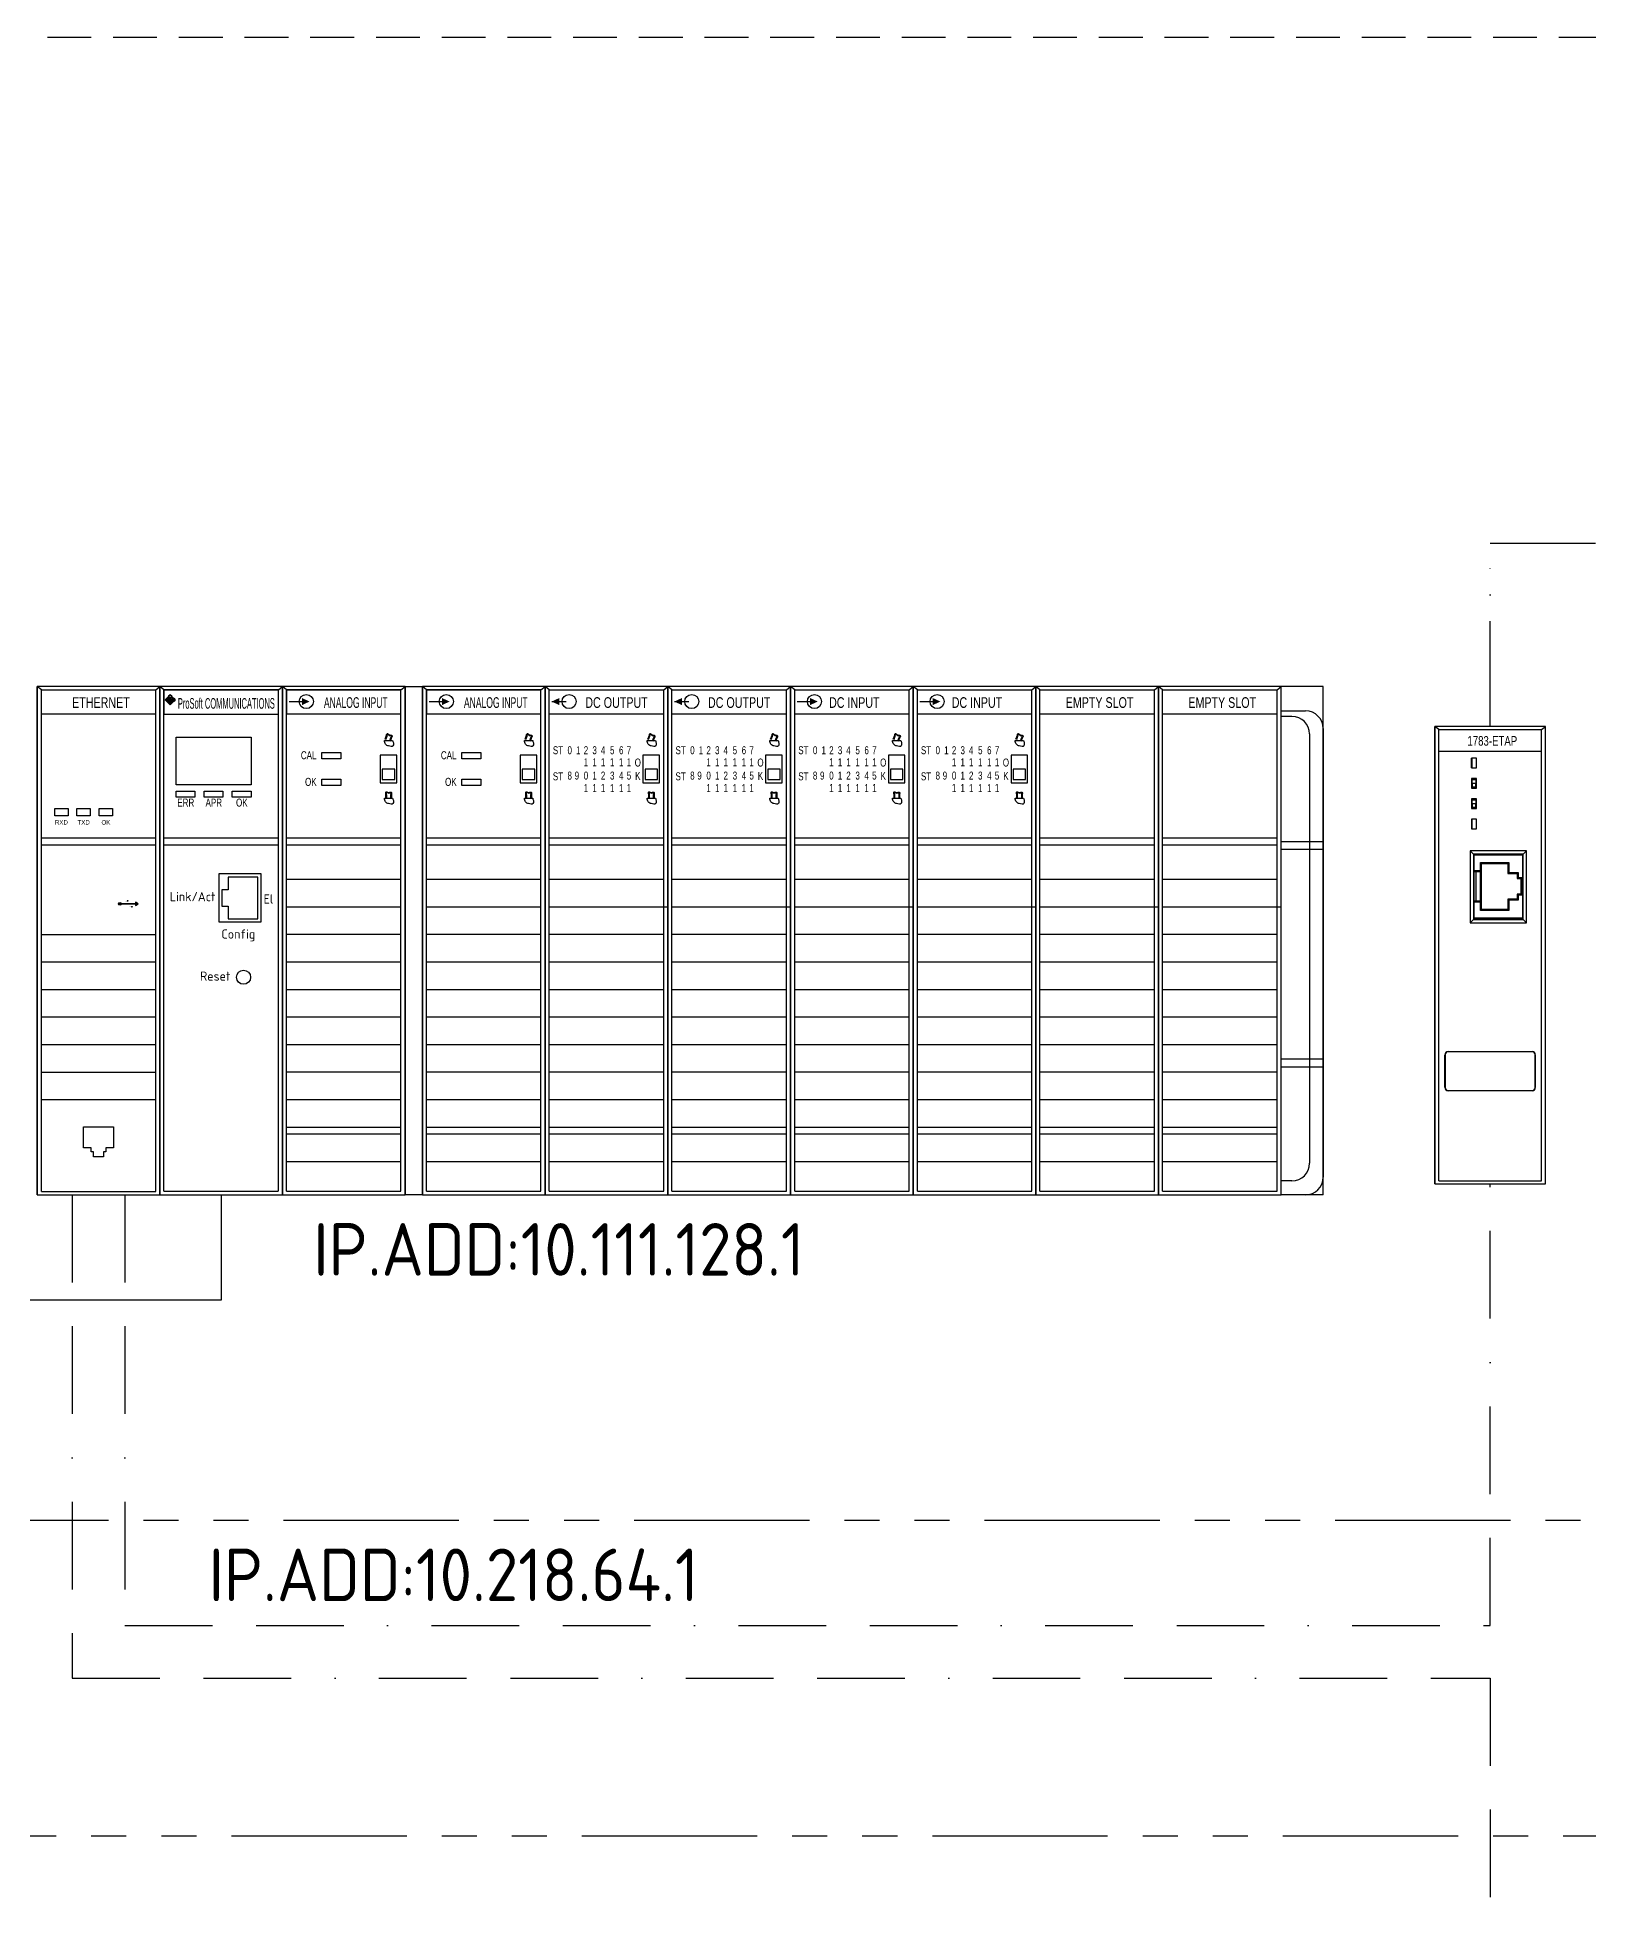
# Model space of a CAD drawing. Header units: inches. Extents: x -3706 to 19254, y 6721 to 14509.
# Drawn here: x 13846 to 14731, y 10808 to 11869 of the extents above; entities that cross this region are included whole.
import ezdxf
from ezdxf.enums import TextEntityAlignment as Align

# ---------------------------------------------------------------- set-up
doc = ezdxf.new("R2010")
doc.units = ezdxf.units.IN
doc.header["$LTSCALE"] = 100
doc.header["$MEASUREMENT"] = 0
for name, pattern in [('ACAD_ISO14W100', [24, 12, -3, 0, -3, 0, -3, 0, -3]), ('BORDER', [1.75, 0.5, -0.25, 0.5, -0.25, 0, -0.25]), ('HIDDEN', [0.375, 0.25, -0.125]), ('PHANTOM', [2.5, 1.25, -0.25, 0.25, -0.25, 0.25, -0.25])]:
    doc.linetypes.add(name, pattern=pattern)
for name, color, linetype in [('CLOUD', 2, 'Continuous'), ('NOTATIONS', 7, 'Continuous'), ('STEXT', 2, 'Continuous')]:
    doc.layers.add(name, color=color, linetype=linetype)
doc.styles.add('ISO3098B', font='iso3098b.shx')
doc.styles.add('STYLE1', font='isocp2.shx', dxfattribs={"height": 25})
doc.linetypes.add('FENCELINE1', pattern='A,0.25,-0.1,[133,ltypeshp.shx,S=0.1,R=0,X=-0.1,Y=0],-0.1,1', length=1.45)

# ---------------------------------------------------------------- blocks, each defined once
blk = doc.blocks.new('1783ETAP')
at = {"color": 4, "linetype": 'Continuous'}
for p, q in [((292.71, 159.05), (257.71, 159.05)), ((257.71, 14.06), (257.71, 159.05)), ((257.71, 159.05), (257.71, 14.06)), ((257.71, 14.06), (257.71, 159.05)), ((258.89, 158.07), (291.52, 158.07)), ((258.89, 133.52), (258.89, 158.07)), ((258.89, 15.04), (258.89, 158.07)), ((291.52, 133.52), (291.52, 158.07)), ((291.52, 15.04), (291.52, 158.07)), ((292.71, 14.06), (292.71, 159.05)), ((258.89, 151.2), (291.52, 151.2)), ((269.34, 145.86), (269.34, 148.94)), ((270.88, 148.94), (269.34, 148.94)), ((269.5, 145.86), (269.5, 148.94)), ((270.88, 145.86), (270.88, 148.94)), ((269.34, 145.86), (270.88, 145.86)), ((269.34, 142.5), (269.34, 139.43)), ((270.88, 142.5), (269.34, 142.5)), ((269.5, 139.43), (269.5, 142.5)), ((269.51, 142.19), (270.72, 142.19)), ((270.72, 140.97), (270.72, 142.19)), ((270.73, 139.43), (270.73, 142.5)), ((270.88, 139.43), (270.88, 142.5)), ((269.34, 139.43), (270.88, 139.43)), ((269.34, 136.07), (269.34, 133)), ((270.88, 136.07), (269.34, 136.07)), ((269.5, 133), (269.5, 136.07)), ((270.72, 140.97), (269.51, 140.97)), ((269.51, 135.76), (270.72, 135.76)), ((269.54, 140.97), (269.54, 139.74)), ((270.69, 139.74), (269.54, 139.74)), ((270.69, 139.74), (270.69, 140.97)), ((270.72, 134.53), (270.72, 135.76)), ((270.73, 133), (270.73, 136.07)), ((270.88, 133), (270.88, 136.07)), ((269.34, 133), (270.88, 133)), ((270.72, 134.53), (269.51, 134.53)), ((269.54, 134.53), (269.54, 133.31)), ((270.69, 133.31), (269.54, 133.31)), ((270.69, 133.31), (270.69, 134.53)), ((269.34, 129.63), (269.34, 126.56)), ((270.88, 129.63), (269.34, 129.63)), ((269.34, 126.56), (270.88, 126.56)), ((269.5, 126.56), (269.5, 129.63)), ((270.88, 126.56), (270.88, 129.63)), ((268.87, 119.56), (268.87, 96.83)), ((268.87, 119.56), (270.1, 118.33)), ((286.68, 119.56), (268.87, 119.56)), ((269.92, 118.51), (269.92, 97.88)), ((285.63, 118.51), (269.92, 118.51)), ((270.1, 98.05), (270.1, 118.33)), ((270.1, 118.33), (285.45, 118.33)), ((286.68, 119.56), (285.45, 118.33)), ((285.45, 118.33), (285.45, 98.05)), ((285.63, 97.88), (285.63, 118.51)), ((286.68, 96.83), (286.68, 119.56)), ((272.18, 113.28), (270.1, 113.28)), ((272.18, 112.97), (270.1, 112.97)), ((270.73, 103.67), (270.73, 112.97)), ((272.18, 113.28), (272.18, 115.94)), ((272.5, 115.62), (272.18, 115.94)), ((272.18, 115.94), (281.08, 115.94)), ((272.5, 113.28), (272.18, 112.97)), ((272.34, 113.13), (272.18, 113.28)), ((272.18, 103.67), (272.18, 112.97)), ((272.5, 101.02), (272.5, 115.62)), ((272.5, 115.62), (280.77, 115.62)), ((280.77, 115.62), (281.08, 115.94)), ((280.77, 115.62), (280.77, 112.38)), ((280.77, 112.38), (281.08, 112.69)), ((280.77, 112.38), (283.73, 112.38)), ((281.08, 115.94), (281.08, 112.69)), ((281.08, 112.69), (284.04, 112.69)), ((283.73, 112.38), (284.04, 112.69)), ((283.73, 112.38), (283.73, 110.82)), ((284.04, 112.69), (284.04, 111.13)), ((283.73, 110.82), (284.04, 111.13)), ((283.73, 110.82), (284.98, 110.82)), ((284.04, 111.13), (285.29, 111.13)), ((284.98, 110.82), (285.29, 111.13)), ((284.98, 110.82), (284.98, 105.82)), ((285.29, 111.13), (285.29, 105.51)), ((272.18, 103.67), (270.1, 103.67)), ((272.18, 103.36), (270.1, 103.36)), ((272.18, 103.67), (272.5, 103.36)), ((272.34, 103.52), (272.18, 103.36)), ((272.18, 100.71), (272.18, 103.36)), ((272.5, 101.02), (272.18, 100.71)), ((281.08, 100.71), (272.18, 100.71)), ((280.77, 101.02), (272.5, 101.02)), ((280.77, 104.26), (280.77, 101.02)), ((283.73, 104.26), (280.77, 104.26)), ((280.77, 104.26), (281.08, 103.95)), ((280.77, 101.02), (281.08, 100.71)), ((281.08, 103.95), (281.08, 100.71)), ((284.04, 103.95), (281.08, 103.95)), ((283.73, 105.82), (283.73, 104.26)), ((284.98, 105.82), (283.73, 105.82)), ((283.73, 105.82), (284.04, 105.51)), ((283.73, 104.26), (284.04, 103.95)), ((284.04, 105.51), (284.04, 103.95)), ((285.29, 105.51), (284.04, 105.51)), ((284.98, 105.82), (285.29, 105.51)), ((268.87, 96.83), (270.1, 98.05)), ((268.87, 96.83), (286.68, 96.83)), ((269.92, 97.88), (285.63, 97.88)), ((285.45, 98.26), (270.1, 98.26)), ((285.45, 98.05), (270.1, 98.05)), ((270.73, 98.05), (270.73, 98.26)), ((286.68, 96.83), (285.45, 98.05)), ((260.95, 54.99), (260.89, 54.99)), ((260.89, 44.54), (260.89, 54.99)), ((260.95, 54.99), (260.95, 44.54)), ((261.87, 55.96), (288.54, 55.96)), ((261.87, 55.96), (261.87, 55.91)), ((288.54, 55.91), (261.87, 55.91)), ((288.54, 55.91), (288.54, 55.96)), ((289.52, 54.99), (289.47, 54.99)), ((289.47, 44.54), (289.47, 54.99)), ((289.52, 54.99), (289.52, 44.54)), ((260.89, 44.54), (260.95, 44.54)), ((261.87, 43.62), (288.54, 43.62)), ((261.87, 43.62), (261.87, 43.57)), ((288.54, 43.57), (261.87, 43.57)), ((288.54, 43.57), (288.54, 43.62)), ((289.47, 44.54), (289.52, 44.54)), ((257.71, 14.06), (292.71, 14.06))]:
    blk.add_line(p, q, dxfattribs=at)
for points in [[(258.89, 158.07), (257.71, 159.05)], [(258.89, 158.07), (257.71, 159.05)], [(291.52, 158.07), (292.71, 159.05)], [(291.52, 158.07), (292.71, 159.05)], [(291.52, 102.1), (291.52, 150.22)], [(258.89, 15.04), (291.52, 15.04)]]:
    blk.add_lwpolyline(points, dxfattribs=at)
for centre, radius, start, end in [((261.87, 54.99), 0.976, 90, 180), ((261.87, 54.99), 0.922, 90, 180), ((288.54, 54.99), 0.976, 0, 90), ((288.54, 54.99), 0.922, 0, 90), ((261.87, 44.54), 0.976, 180, 270), ((261.87, 44.54), 0.922, 180, 270), ((288.54, 44.54), 0.976, 270, 0), ((288.54, 44.54), 0.922, 270, 0)]:
    blk.add_arc(centre, radius, start, end, dxfattribs=at)
at = {"layer": 'STEXT', "color": 4, "width": 0.75}
blk.add_text('1783-ETAP', height=3.044, dxfattribs=at).set_placement((275.89, 152.02), align=Align.BOTTOM_CENTER)
blk = doc.blocks.new('1756-END')
at = {"color": 3}
for p, q in [((5205.83, 3914.76), (5193.89, 3914.76)), ((5193.89, 3769.76), (5193.89, 3914.76)), ((5205.83, 3769.76), (5205.83, 3914.76)), ((5193.89, 3907.8), (5200.83, 3907.8)), ((5196.94, 3906.23), (5193.89, 3906.23)), ((5201.94, 3901.23), (5201.94, 3778.76)), ((5205.83, 3902.8), (5205.83, 3774.76)), ((5193.89, 3870.56), (5205.83, 3870.56)), ((5193.89, 3868.35), (5205.83, 3868.35)), ((5193.89, 3808.52), (5205.83, 3808.52)), ((5193.89, 3806.31), (5205.83, 3806.31)), ((5196.94, 3773.76), (5193.89, 3773.76)), ((5205.83, 3769.76), (5193.89, 3769.76)), ((5205.83, 3769.76), (5196.94, 3769.76))]:
    blk.add_line(p, q, dxfattribs=at)
for centre, start, end in [((5196.94, 3901.23), 0, 90), ((5200.83, 3902.8), 0, 90), ((5196.94, 3778.76), 270, 0), ((5200.83, 3774.76), 270, 0)]:
    blk.add_arc(centre, 5, start, end, dxfattribs=at)
blk = doc.blocks.new('1756-AI')
at = {"color": 0, "linetype": 'Continuous'}
for p, q in [((5976.55, 4187.64), (5976.55, 4042.65)), ((5976.55, 4042.65), (5976.55, 4187.64)), ((6011.56, 4187.64), (5976.55, 4187.64)), ((5976.55, 4187.64), (5976.55, 4042.65)), ((5977.74, 4186.66), (5977.74, 4179.79)), ((6010.37, 4186.66), (5977.74, 4186.66)), ((5977.74, 4186.66), (6010.37, 4186.66)), ((5977.74, 4043.63), (5977.74, 4186.66)), ((6010.37, 4043.63), (6010.37, 4186.66)), ((6011.56, 4042.65), (6011.56, 4187.64)), ((5977.74, 4179.79), (6010.37, 4179.79)), ((5977.74, 4179.79), (6010.37, 4179.79)), ((5976.55, 4042.65), (6011.56, 4042.65))]:
    blk.add_line(p, q, dxfattribs=at)
for points in [[(5977.74, 4186.66), (5976.55, 4187.64)], [(6010.37, 4186.66), (6011.56, 4187.64)], [(5978.46, 4183.33), (5982.54, 4183.33)], [(6006.18, 4173.63), (6005.76, 4172.49)], [(6006.33, 4173.36), (6005.98, 4172.42)], [(6006.89, 4173.9), (6007.44, 4173.7)], [(6007.42, 4172.96), (6007.07, 4172.02)], [(6007.7, 4173.07), (6007.29, 4171.94)], [(6005.99, 4156.91), (6005.99, 4155.73)], [(6006.23, 4156.71), (6006.23, 4155.73)], [(6006.58, 4157.4), (6007.17, 4157.4)], [(6007.41, 4156.71), (6007.41, 4155.73)], [(6007.65, 4156.91), (6007.65, 4155.73)], [(5977.74, 4144.44), (6010.37, 4144.44)], [(5977.74, 4142.47), (6010.37, 4142.47)], [(5977.74, 4132.65), (6010.37, 4132.65)], [(5977.74, 4124.8), (6010.37, 4124.8)], [(5977.74, 4116.94), (6010.37, 4116.94)], [(5977.74, 4109.08), (6010.37, 4109.08)], [(5977.74, 4101.23), (6010.37, 4101.23)], [(5977.74, 4093.37), (6010.37, 4093.37)], [(5977.74, 4085.52), (6010.37, 4085.52)], [(5977.74, 4077.66), (6010.37, 4077.66)], [(5977.74, 4069.8), (6010.37, 4069.8)], [(5977.74, 4061.95), (6010.37, 4061.95)], [(5977.74, 4059.98), (6010.37, 4059.98)], [(5977.74, 4052.13), (6010.37, 4052.13)], [(5977.74, 4043.63), (6010.37, 4043.63)]]:
    blk.add_lwpolyline(points, dxfattribs=at)
for points in [[(6006.82, 4170.71, -0.119506), (6006.37, 4170.82, -0.104857), (6005.98, 4171.14, -0.089155), (6005.72, 4171.62, -0.080535), (6005.63, 4172.19), (6008, 4172.19)], [(6006.89, 4173.9, 0.094503), (6006.62, 4174.11, 0.201996), (6006.39, 4174.13, 0.204226), (6006.23, 4173.97, 0.095925), (6006.18, 4173.63, 0.051944)], [(6007.04, 4173.63, 0.094503), (6006.77, 4173.84, 0.201996), (6006.54, 4173.87, 0.204226), (6006.38, 4173.7, 0.095925), (6006.33, 4173.36, 0.051944)], [(6008, 4172.19, -0.083943), (6008.23, 4171.3, -0.185954), (6008.09, 4170.71, -0.227593), (6007.59, 4170.5, -0.109754), (6006.82, 4170.71, -0.05674)], [(6007.04, 4173.63, -0.0954), (6007.38, 4173.62, -0.1984), (6007.56, 4173.48, -0.1984), (6007.58, 4173.26, -0.0954), (6007.42, 4172.96, -0.051904)], [(6007.33, 4173.74, -0.0954), (6007.66, 4173.73, -0.1984), (6007.85, 4173.59, -0.1984), (6007.86, 4173.37, -0.0954), (6007.7, 4173.07, -0.051904)], [(6006.82, 4154.26, -0.119506), (6006.37, 4154.37, -0.104857), (6005.98, 4154.69, -0.089155), (6005.72, 4155.16, -0.080535), (6005.63, 4155.73), (6008, 4155.73)], [(6006.58, 4157.4, 0.094568), (6006.26, 4157.51, 0.201764), (6006.03, 4157.46, 0.203993), (6005.94, 4157.24, 0.095994), (6005.99, 4156.91, 0.052022)], [(6006.82, 4157.2, 0.094568), (6006.49, 4157.31, 0.201764), (6006.27, 4157.26, 0.203993), (6006.17, 4157.05, 0.095994), (6006.23, 4156.71, 0.052022)], [(6006.82, 4157.2, -0.095462), (6007.14, 4157.31, -0.198168), (6007.36, 4157.25, -0.198168), (6007.45, 4157.04, -0.095462), (6007.41, 4156.71, -0.05198)], [(6008, 4155.73, -0.083943), (6008.23, 4154.84, -0.185954), (6008.09, 4154.25, -0.227593), (6007.59, 4154.05, -0.109754), (6006.82, 4154.26, -0.05674)], [(6007.06, 4157.4, -0.095462), (6007.37, 4157.5, -0.198168), (6007.6, 4157.45, -0.198168), (6007.69, 4157.24, -0.095462), (6007.65, 4156.91, -0.05198)]]:
    blk.add_lwpolyline(points, format="xyb", dxfattribs=at)
at = {"color": 0}
for points in [[(5987.82, 4168.76), (5993.17, 4168.76), (5993.17, 4167), (5987.82, 4167)], [(5987.82, 4161.17), (5993.17, 4161.17), (5993.17, 4159.41), (5987.82, 4159.41)]]:
    blk.add_lwpolyline(points, close=True, dxfattribs=at)
at = {"color": 0, "linetype": 'Continuous'}
for points in [[(6004.45, 4160.15), (6009.19, 4160.15), (6009.19, 4168), (6004.45, 4168)], [(6005.04, 4161.13), (6008.59, 4161.13), (6008.59, 4164.07), (6005.04, 4164.07)]]:
    blk.add_lwpolyline(points, close=True, dxfattribs=at)
blk.add_circle((5983.36, 4183.33), 2.01, dxfattribs=at)
at = {"color": 0}
for points in [[(5982.11, 4184.34), (5982.11, 4182.31), (5982.11, 4184.34)], [(5982.11, 4184.34), (5984.3, 4183.33), (5982.11, 4182.31)]]:
    blk.add_solid(points, dxfattribs=at)
at = {"layer": 'NOTATIONS', "color": 0, "width": 0.75}
for s, p in [('CAL', (5981.81, 4168.01)), ('OK', (5983, 4160.42))]:
    blk.add_text(s, height=2.283, dxfattribs=at).set_placement(p, align=Align.MIDDLE_LEFT)
at = {"layer": 'STEXT', "color": 0, "width": 0.6}
blk.add_text('ANALOG INPUT', height=3.0436, dxfattribs=at).set_placement((5997.48, 4180.61), align=Align.BOTTOM_CENTER)
blk = doc.blocks.new('MVI56-MCMR')
for points in [[(5875.12, 4183.32), (5875.58, 4182.86), (5876.04, 4183.32), (5875.58, 4183.78)], [(5876.07, 4184.26), (5875.63, 4183.83), (5876.09, 4183.37), (5876.53, 4183.8)], [(5876.09, 4183.26), (5876.53, 4182.83), (5876.07, 4182.37), (5875.63, 4182.8)], [(5876.12, 4182.32), (5876.58, 4181.86), (5877.04, 4182.32), (5876.58, 4182.78)], [(5876.58, 4183.75), (5876.15, 4183.32), (5876.58, 4182.88), (5877.02, 4183.32)], [(5877.07, 4183.26), (5876.63, 4182.83), (5877.09, 4182.37), (5877.53, 4182.8)], [(5877.12, 4183.32), (5877.58, 4183.78), (5878.04, 4183.32), (5877.58, 4182.85)]]:
    blk.add_hatch(color=1).paths.add_polyline_path(points)
h = blk.add_hatch(color=1)
h.paths.add_polyline_path([(5876.58, 4183.85), (5876.12, 4184.32), (5876.58, 4184.78), (5877.04, 4184.32)], flags=16)
h.paths.add_polyline_path([(5876.58, 4183.85), (5876.12, 4184.32)], flags=0)
h.paths.add_polyline_path([(5877.04, 4184.32), (5876.58, 4183.85)], flags=0)
h.paths.add_polyline_path([(5876.12, 4184.32), (5876.58, 4184.78)], flags=0)
edge = h.paths.add_edge_path()
edge.add_line((5877.04, 4184.32), (5876.58, 4184.78))
edge.add_line((5876.07, 4184.26), (5876.53, 4183.8))
edge.add_line((5877.09, 4184.26), (5876.63, 4183.8))
edge.add_line((5876.63, 4183.8), (5877.09, 4184.26))
h = blk.add_hatch(color=1)
h.paths.add_polyline_path([(5877.07, 4183.37), (5876.63, 4183.8), (5877.09, 4184.26), (5877.53, 4183.83)], flags=0)
h.paths.add_polyline_path([(5877.07, 4183.37), (5876.63, 4183.8)], flags=0)
edge = h.paths.add_edge_path(flags=16)
edge.add_line((5877.53, 4183.83), (5877.07, 4183.37))
edge.add_line((5877.09, 4184.26), (5877.53, 4183.83))
edge.add_line((5876.63, 4183.8), (5877.09, 4184.26))
edge.add_line((5876.63, 4183.8), (5877.07, 4183.37))
h.paths.add_polyline_path([(5877.04, 4184.32), (5876.58, 4183.85)], flags=16)
edge = h.paths.add_edge_path()
edge.add_line((5877.53, 4183.83), (5877.09, 4184.26))
edge.add_line((5876.58, 4183.75), (5877.02, 4183.32))
edge.add_line((5877.58, 4183.78), (5877.12, 4183.32))
edge.add_line((5877.53, 4183.83), (5877.07, 4183.37))
edge.add_line((5877.09, 4184.26), (5876.63, 4183.8))
edge.add_line((5877.04, 4184.32), (5876.58, 4183.85))
at = {"color": 1, "linetype": 'Continuous'}
for p, q in [((5873.61, 4042.13), (5873.61, 4187.13)), ((5873.61, 4187.13), (5873.61, 4042.13)), ((5908.62, 4187.13), (5873.61, 4187.13)), ((5907.43, 4186.15), (5874.8, 4186.15)), ((5874.8, 4186.15), (5907.43, 4186.15)), ((5874.8, 4186.15), (5874.8, 4179.27)), ((5874.8, 4159.63), (5874.8, 4186.15)), ((5874.8, 4043.11), (5874.8, 4186.15)), ((5907.46, 4043.11), (5907.46, 4186.15)), ((5908.62, 4042.13), (5908.62, 4187.13)), ((5874.8, 4179.27), (5907.43, 4179.27)), ((5874.8, 4179.27), (5907.43, 4179.27)), ((5873.61, 4042.13), (5908.62, 4042.13))]:
    blk.add_line(p, q, dxfattribs=at)
at = {"color": 1}
for p, q in [((5875.58, 4183.78), (5875.12, 4183.32)), ((5875.12, 4183.32), (5875.58, 4182.86)), ((5875.58, 4183.78), (5876.04, 4183.32)), ((5876.04, 4183.32), (5875.58, 4182.86)), ((5876.07, 4184.26), (5875.63, 4183.83)), ((5875.63, 4183.83), (5876.09, 4183.37)), ((5876.09, 4183.26), (5875.63, 4182.8)), ((5875.63, 4182.8), (5876.07, 4182.37)), ((5876.07, 4184.26), (5876.53, 4183.8)), ((5876.53, 4182.83), (5876.07, 4182.37)), ((5876.53, 4183.8), (5876.09, 4183.37)), ((5876.09, 4183.26), (5876.53, 4182.83)), ((5876.12, 4184.32), (5876.58, 4184.78)), ((5876.58, 4184.78), (5876.12, 4184.32)), ((5876.58, 4183.85), (5876.12, 4184.32)), ((5876.58, 4183.85), (5876.12, 4184.32)), ((5876.12, 4184.32), (5876.58, 4183.85)), ((5876.58, 4182.78), (5876.12, 4182.32)), ((5876.12, 4182.32), (5876.58, 4181.86)), ((5876.58, 4183.75), (5876.15, 4183.32)), ((5876.15, 4183.32), (5876.58, 4182.88)), ((5876.58, 4184.78), (5877.04, 4184.32)), ((5877.04, 4184.32), (5876.58, 4184.78)), ((5877.04, 4184.32), (5876.58, 4183.85)), ((5877.04, 4184.32), (5876.58, 4183.85)), ((5877.04, 4184.32), (5876.58, 4183.85)), ((5876.58, 4183.75), (5877.02, 4183.32)), ((5877.02, 4183.32), (5876.58, 4182.88)), ((5876.58, 4182.78), (5877.04, 4182.32)), ((5877.04, 4182.32), (5876.58, 4181.86)), ((5876.63, 4183.8), (5877.09, 4184.26)), ((5877.09, 4184.26), (5876.63, 4183.8)), ((5877.07, 4183.37), (5876.63, 4183.8)), ((5876.63, 4183.8), (5877.07, 4183.37)), ((5877.07, 4183.26), (5876.63, 4182.83)), ((5876.63, 4182.83), (5877.09, 4182.37)), ((5877.04, 4184.32), (5877.04, 4184.32)), ((5877.53, 4183.83), (5877.07, 4183.37)), ((5877.53, 4183.83), (5877.07, 4183.37)), ((5877.07, 4183.26), (5877.53, 4182.8)), ((5877.09, 4184.26), (5877.53, 4183.83)), ((5877.53, 4183.83), (5877.09, 4184.26)), ((5877.53, 4182.8), (5877.09, 4182.37)), ((5877.12, 4183.32), (5877.58, 4183.78)), ((5877.58, 4182.85), (5877.12, 4183.32)), ((5877.58, 4183.78), (5878.04, 4183.32)), ((5878.04, 4183.32), (5877.58, 4182.85))]:
    blk.add_line(p, q, dxfattribs=at)
at = {"color": 1, "linetype": 'Continuous'}
for points in [[(5874.8, 4186.15), (5873.61, 4187.13)], [(5907.46, 4186.15), (5908.62, 4187.13)], [(5874.8, 4143.92), (5907.43, 4143.92)], [(5874.8, 4141.96), (5907.43, 4141.96)], [(5874.8, 4043.11), (5907.43, 4043.11)]]:
    blk.add_lwpolyline(points, dxfattribs=at)
at = {"color": 1}
for points in [[(5878.29, 4172.63), (5899.67, 4172.63), (5899.67, 4159.03), (5878.29, 4159.03)], [(5878.29, 4157.28), (5883.64, 4157.28), (5883.64, 4155.52), (5878.29, 4155.52)], [(5886.29, 4157.28), (5891.64, 4157.28), (5891.64, 4155.52), (5886.29, 4155.52)], [(5894.29, 4157.28), (5899.64, 4157.28), (5899.64, 4155.52), (5894.29, 4155.52)]]:
    blk.add_lwpolyline(points, close=True, dxfattribs=at)
blk.add_circle((5897.51, 4104.17), 2, dxfattribs=at)
at = {"layer": 'CLOUD', "color": 1, "linetype": 'Continuous'}
for p, q in [((5902.5, 4133.66), (5890.45, 4133.66)), ((5890.45, 4133.66), (5890.45, 4119.97)), ((5901.6, 4132.76), (5893.15, 4132.76)), ((5893.15, 4132.76), (5893.15, 4129.16)), ((5901.6, 4120.87), (5901.6, 4132.76)), ((5902.5, 4119.97), (5902.5, 4133.66)), ((5893.15, 4129.16), (5891.35, 4129.16)), ((5891.35, 4129.16), (5891.35, 4124.47)), ((5891.35, 4124.47), (5893.15, 4124.47)), ((5893.15, 4124.47), (5893.15, 4120.87)), ((5890.45, 4119.97), (5902.5, 4119.97)), ((5893.15, 4120.87), (5901.6, 4120.87))]:
    blk.add_line(p, q, dxfattribs=at)
at = {"layer": 'CLOUD', "color": 1, "linetype": 'Continuous', "style": 'ISO3098B'}
for s, p in [('Link/Act', (5889.48, 4125.86)), ('Reset', (5893.76, 4103.19))]:
    blk.add_text(s, height=2.625, dxfattribs=at).set_placement(p, align=Align.RIGHT)
blk.add_text('El', height=2.625, dxfattribs=at).set_placement((5903.22, 4125.19))
blk.add_text('Config', height=2.625, dxfattribs=at).set_placement((5896.03, 4116.5), align=Align.MIDDLE_CENTER)
at = {"layer": 'NOTATIONS', "color": 1, "width": 0.75}
for s, p in [('ERR', (5881.02, 4154)), ('APR', (5889.02, 4154)), ('OK', (5897.02, 4154))]:
    blk.add_text(s, height=2.283, dxfattribs=at).set_placement(p, align=Align.MIDDLE_CENTER)
at = {"layer": 'STEXT', "color": 1, "width": 0.432797}
blk.add_text('ProSoft COMMUNICATIONS', height=3.0436, dxfattribs=at).set_placement((5878.77, 4180.78), (5906.43, 4180.78), align=Align.FIT)
blk = doc.blocks.new('1756-DI')
at = {"color": 2, "linetype": 'Continuous'}
for p, q in [((6197.89, 4042.65), (6197.89, 4187.64)), ((6197.89, 4042.65), (6197.89, 4187.64)), ((6197.89, 4187.64), (6197.89, 4042.65)), ((6232.89, 4187.64), (6197.89, 4187.64)), ((6197.89, 4042.65), (6197.89, 4187.64)), ((6197.89, 4042.65), (6197.89, 4187.64)), ((6199.07, 4162.11), (6199.07, 4186.66)), ((6199.07, 4186.66), (6231.71, 4186.66)), ((6199.07, 4043.63), (6199.07, 4186.66)), ((6231.71, 4043.63), (6231.71, 4186.66)), ((6232.89, 4042.65), (6232.89, 4187.64)), ((6199.07, 4179.79), (6231.71, 4179.79)), ((6197.89, 4042.65), (6232.89, 4042.65))]:
    blk.add_line(p, q, dxfattribs=at)
for points in [[(6199.07, 4186.66), (6197.89, 4187.64)], [(6199.07, 4186.66), (6197.89, 4187.64)], [(6231.71, 4186.66), (6232.89, 4187.64)], [(6199.79, 4183.33), (6203.88, 4183.33)], [(6227.51, 4173.63), (6227.1, 4172.49)], [(6227.66, 4173.36), (6227.32, 4172.42)], [(6228.23, 4173.9), (6228.77, 4173.7)], [(6228.75, 4172.96), (6228.41, 4172.02)], [(6229.04, 4173.07), (6228.62, 4171.94)], [(6227.32, 4156.91), (6227.32, 4155.73)], [(6227.56, 4156.71), (6227.56, 4155.73)], [(6227.92, 4157.4), (6228.51, 4157.4)], [(6228.75, 4156.71), (6228.75, 4155.73)], [(6228.98, 4156.91), (6228.98, 4155.73)], [(6199.07, 4144.44), (6231.71, 4144.44)], [(6199.07, 4142.47), (6231.71, 4142.47)], [(6199.07, 4132.65), (6231.71, 4132.65)], [(6199.07, 4124.8), (6232.89, 4124.8)], [(6199.07, 4116.94), (6231.71, 4116.94)], [(6199.07, 4109.08), (6231.71, 4109.08)], [(6199.07, 4101.23), (6231.71, 4101.23)], [(6199.07, 4093.37), (6231.71, 4093.37)], [(6199.07, 4085.52), (6231.71, 4085.52)], [(6199.07, 4077.66), (6231.71, 4077.66)], [(6199.07, 4069.8), (6231.71, 4069.8)], [(6199.07, 4061.95), (6231.71, 4061.95)], [(6199.07, 4059.98), (6231.71, 4059.98)], [(6199.07, 4052.13), (6231.71, 4052.13)], [(6199.07, 4043.63), (6231.71, 4043.63)]]:
    blk.add_lwpolyline(points, dxfattribs=at)
for points in [[(6228.15, 4170.71, -0.119506), (6227.7, 4170.82, -0.104857), (6227.32, 4171.14, -0.089155), (6227.06, 4171.62, -0.080535), (6226.97, 4172.19), (6229.34, 4172.19)], [(6228.23, 4173.9, 0.094503), (6227.95, 4174.11, 0.201996), (6227.72, 4174.13, 0.204226), (6227.57, 4173.97, 0.095925), (6227.51, 4173.63, 0.051944)], [(6228.38, 4173.63, 0.094503), (6228.1, 4173.84, 0.201996), (6227.87, 4173.87, 0.204226), (6227.72, 4173.7, 0.095925), (6227.66, 4173.36, 0.051944)], [(6229.34, 4172.19, -0.083943), (6229.57, 4171.3, -0.185954), (6229.42, 4170.71, -0.227593), (6228.93, 4170.5, -0.109754), (6228.15, 4170.71, -0.05674)], [(6228.38, 4173.63, -0.0954), (6228.71, 4173.62, -0.1984), (6228.9, 4173.48, -0.1984), (6228.91, 4173.26, -0.0954), (6228.75, 4172.96, -0.051904)], [(6228.66, 4173.74, -0.0954), (6229, 4173.73, -0.1984), (6229.18, 4173.59, -0.1984), (6229.2, 4173.37, -0.0954), (6229.04, 4173.07, -0.051904)], [(6228.15, 4154.26, -0.119506), (6227.7, 4154.37, -0.104857), (6227.32, 4154.69, -0.089155), (6227.06, 4155.16, -0.080535), (6226.97, 4155.73), (6229.34, 4155.73)], [(6227.92, 4157.4, 0.094568), (6227.59, 4157.51, 0.201764), (6227.36, 4157.46, 0.203993), (6227.27, 4157.24, 0.095994), (6227.32, 4156.91, 0.052022)], [(6228.15, 4157.2, 0.094568), (6227.83, 4157.31, 0.201764), (6227.6, 4157.26, 0.203993), (6227.51, 4157.05, 0.095994), (6227.56, 4156.71, 0.052022)], [(6228.15, 4157.2, -0.095462), (6228.47, 4157.31, -0.198168), (6228.69, 4157.25, -0.198168), (6228.79, 4157.04, -0.095462), (6228.75, 4156.71, -0.05198)], [(6229.34, 4155.73, -0.083943), (6229.57, 4154.84, -0.185954), (6229.42, 4154.25, -0.227593), (6228.93, 4154.05, -0.109754), (6228.15, 4154.26, -0.05674)], [(6228.39, 4157.4, -0.095462), (6228.71, 4157.5, -0.198168), (6228.93, 4157.45, -0.198168), (6229.03, 4157.24, -0.095462), (6228.98, 4156.91, -0.05198)]]:
    blk.add_lwpolyline(points, format="xyb", dxfattribs=at)
for points in [[(6225.78, 4160.15), (6230.52, 4160.15), (6230.52, 4168), (6225.78, 4168)], [(6226.38, 4161.13), (6229.93, 4161.13), (6229.93, 4164.07), (6226.38, 4164.07)]]:
    blk.add_lwpolyline(points, close=True, dxfattribs=at)
blk.add_circle((6204.7, 4183.33), 2.01, dxfattribs=at)
at = {"color": 2}
for points in [[(6203.44, 4184.34), (6205.63, 4183.33), (6203.44, 4182.31)], [(6203.44, 4184.34), (6203.44, 4182.31), (6203.44, 4184.34)]]:
    blk.add_solid(points, dxfattribs=at)
at = {"layer": 'NOTATIONS', "color": 2, "width": 0.75}
for s, height, p in [('ST', 2.283, (6200.07, 4169.44)), ('0', 2.28, (6204.25, 4169.44)), ('1', 2.28, (6206.7, 4169.44)), ('2', 2.28, (6208.9, 4169.44)), ('3', 2.28, (6211.36, 4169.44)), ('4', 2.28, (6213.77, 4169.44)), ('5', 2.28, (6216.38, 4169.44)), ('6', 2.28, (6218.95, 4169.44)), ('7', 2.28, (6221.16, 4169.44)), ('1', 2.28, (6208.9, 4166.02)), ('1', 2.28, (6211.36, 4166.02)), ('1', 2.28, (6213.77, 4166.02)), ('1', 2.28, (6216.38, 4166.02)), ('1', 2.28, (6218.95, 4166.02)), ('1', 2.28, (6221.16, 4166.02)), ('ST', 2.283, (6200.07, 4162)), ('8', 2.28, (6204.25, 4162.21)), ('9', 2.28, (6206.29, 4162.21)), ('0', 2.28, (6208.9, 4162.21)), ('1', 2.28, (6208.9, 4158.65)), ('1', 2.28, (6211.36, 4162.21)), ('1', 2.28, (6211.36, 4158.65)), ('2', 2.28, (6213.77, 4162.21)), ('1', 2.28, (6213.77, 4158.65)), ('3', 2.28, (6216.38, 4162.21)), ('1', 2.28, (6216.38, 4158.65)), ('4', 2.28, (6218.95, 4162.21)), ('1', 2.28, (6218.95, 4158.65)), ('5', 2.28, (6221.16, 4162.21)), ('1', 2.28, (6221.16, 4158.65))]:
    blk.add_text(s, height=height, dxfattribs=at).set_placement(p, align=Align.MIDDLE_LEFT)
for s, p in [('O', (6224.33, 4165.93)), ('K', (6224.33, 4162.12))]:
    blk.add_text(s, height=2.28, dxfattribs=at).set_placement(p, align=Align.MIDDLE_CENTER)
at = {"layer": 'STEXT', "color": 2, "width": 0.75}
blk.add_text('DC INPUT', height=3.044, dxfattribs=at).set_placement((6216.07, 4180.61), align=Align.BOTTOM_CENTER)
blk = doc.blocks.new('1756-N2')
at = {"color": 3, "linetype": 'Continuous'}
for p, q in [((6404.4, 4187.64), (6369.4, 4187.64)), ((6369.4, 4042.65), (6369.4, 4187.64)), ((6369.4, 4187.64), (6369.4, 4042.65)), ((6369.4, 4042.65), (6369.4, 4187.64)), ((6370.59, 4186.66), (6403.22, 4186.66)), ((6370.59, 4162.11), (6370.59, 4186.66)), ((6370.59, 4043.63), (6370.59, 4186.66)), ((6403.22, 4162.11), (6403.22, 4186.66)), ((6403.22, 4043.63), (6403.22, 4186.66)), ((6404.4, 4042.65), (6404.4, 4187.64)), ((6370.59, 4179.79), (6403.22, 4179.79)), ((6369.4, 4042.65), (6404.4, 4042.65))]:
    blk.add_line(p, q, dxfattribs=at)
for points in [[(6370.59, 4186.66), (6369.4, 4187.64)], [(6370.59, 4186.66), (6369.4, 4187.64)], [(6403.22, 4186.66), (6404.4, 4187.64)], [(6403.22, 4186.66), (6404.4, 4187.64)], [(6403.22, 4130.69), (6403.22, 4178.8)], [(6370.59, 4144.44), (6403.22, 4144.44)], [(6370.59, 4142.47), (6403.22, 4142.47)], [(6370.59, 4132.65), (6403.22, 4132.65)], [(6370.59, 4124.8), (6404.4, 4124.8)], [(6370.59, 4116.94), (6403.22, 4116.94)], [(6370.59, 4109.08), (6403.22, 4109.08)], [(6370.59, 4101.23), (6403.22, 4101.23)], [(6370.59, 4093.37), (6403.22, 4093.37)], [(6370.59, 4085.52), (6403.22, 4085.52)], [(6370.59, 4077.66), (6403.22, 4077.66)], [(6370.59, 4069.8), (6403.22, 4069.8)], [(6370.59, 4061.95), (6403.22, 4061.95)], [(6370.59, 4059.98), (6403.22, 4059.98)], [(6370.59, 4052.13), (6403.22, 4052.13)], [(6370.59, 4043.63), (6403.22, 4043.63)]]:
    blk.add_lwpolyline(points, dxfattribs=at)
at = {"layer": 'STEXT', "color": 3, "width": 0.75}
blk.add_text('EMPTY SLOT', height=3.044, dxfattribs=at).set_placement((6387.59, 4180.61), align=Align.BOTTOM_CENTER)
blk = doc.blocks.new('1756EN2TR')
at = {"linetype": 'ByBlock'}
h = blk.add_hatch(color=2, dxfattribs=at)
edge = h.paths.add_edge_path()
edge.add_arc((142.55, 97.06), 0.375, 0, 360)
h.paths.add_polyline_path([(142.93, 97.09), (146.98, 97.09), (146.98, 97.02), (142.93, 97.02)])
h.paths.add_polyline_path([(147.77, 97.06), (146.98, 97.51), (146.98, 96.6)])
h = blk.add_hatch(color=2, dxfattribs=at)
edge = h.paths.add_edge_path()
edge.add_arc((144.74, 97.9), 0.0973, 0, 360)
h = blk.add_hatch(color=2, dxfattribs=at)
edge = h.paths.add_edge_path()
edge.add_arc((145.97, 96.22), 0.0973, 0, 360)
at = {"color": 2, "linetype": 'Continuous'}
for p, q in [((153.96, 159.05), (118.96, 159.05)), ((118.96, 14.06), (118.96, 159.05)), ((118.96, 159.05), (118.96, 14.06)), ((118.96, 14.06), (118.96, 159.05)), ((120.14, 158.07), (152.78, 158.07)), ((120.14, 133.52), (120.14, 158.07)), ((120.14, 15.04), (120.14, 158.07)), ((152.78, 133.52), (152.78, 158.07)), ((152.78, 15.04), (152.78, 158.07)), ((153.96, 14.06), (153.96, 159.05)), ((120.14, 151.2), (152.78, 151.2)), ((118.96, 14.06), (153.96, 14.06))]:
    blk.add_line(p, q, dxfattribs=at)
for points in [[(120.14, 158.07), (118.96, 159.05)], [(120.14, 158.07), (118.96, 159.05)], [(152.78, 158.07), (153.96, 159.05)], [(152.78, 158.07), (153.96, 159.05)], [(152.78, 102.1), (152.78, 150.22)], [(120.14, 115.85), (152.78, 115.85)], [(120.14, 113.88), (152.78, 113.88)], [(120.14, 88.35), (152.78, 88.35)], [(120.14, 80.49), (152.78, 80.49)], [(120.14, 72.64), (152.78, 72.64)], [(120.14, 64.78), (152.78, 64.78)], [(120.14, 56.93), (152.78, 56.93)], [(120.14, 49.07), (152.78, 49.07)], [(120.14, 41.21), (152.78, 41.21)], [(120.14, 15.04), (152.78, 15.04)]]:
    blk.add_lwpolyline(points, dxfattribs=at)
at = {"color": 2}
for points in [[(123.95, 122.2), (123.95, 124.23), (127.76, 124.23), (127.76, 122.2)], [(130.3, 122.2), (130.3, 124.23), (134.11, 124.23), (134.11, 122.2)], [(136.65, 122.2), (136.65, 124.23), (140.46, 124.23), (140.46, 122.2)]]:
    blk.add_lwpolyline(points, close=True, dxfattribs=at)
at = {"color": 2, "linetype": 'ByBlock'}
for points in [[(142.93, 97.09), (146.98, 97.09), (146.98, 97.02), (142.93, 97.02)], [(147.77, 97.06), (146.98, 97.51), (146.98, 96.6)]]:
    blk.add_lwpolyline(points, close=True, dxfattribs=at)
at = {"color": 2, "linetype": 'ByBlock', "const_width": 0.015}
for points in [[(143.36, 97.09), (143.93, 97.66), (144.74, 97.9)], [(144.58, 97.03), (145.16, 96.45), (145.97, 96.22)]]:
    blk.add_lwpolyline(points, dxfattribs=at)
at = {"color": 2}
for points in [[(134.4, 27.44), (132.17, 27.44), (132.17, 33.49), (140.75, 33.49), (140.75, 27.44), (138.51, 27.44)], [(135.03, 26.31), (134.4, 26.31), (134.4, 27.44)], [(138.51, 27.44), (138.51, 26.31), (137.88, 26.31)], [(137.88, 26.31), (137.88, 24.87), (135.03, 24.87), (135.03, 26.31)]]:
    blk.add_lwpolyline(points, dxfattribs=at)
at = {"color": 2, "linetype": 'ByBlock'}
for centre, radius in [((142.55, 97.06), 0.375), ((144.74, 97.9), 0.0973), ((145.97, 96.22), 0.0973)]:
    blk.add_circle(centre, radius, dxfattribs=at)
at = {"color": 2}
for s, p in [('RXD', (125.86, 119.66)), ('TXD', (132.21, 119.66)), ('OK', (138.56, 119.66))]:
    blk.add_text(s, height=1.27, dxfattribs=at).set_placement(p, align=Align.CENTER)
at = {"layer": 'STEXT', "color": 2, "width": 0.75}
blk.add_text('ETHERNET', height=3.044, dxfattribs=at).set_placement((137.14, 152.02), align=Align.BOTTOM_CENTER)
blk = doc.blocks.new('1756-DO')
at = {"color": 4, "linetype": 'Continuous'}
for p, q in [((6248.82, 4042.65), (6248.82, 4187.64)), ((6248.82, 4042.65), (6248.82, 4187.64)), ((6248.82, 4187.64), (6248.82, 4042.65)), ((6283.82, 4187.64), (6248.82, 4187.64)), ((6248.82, 4042.65), (6248.82, 4187.64)), ((6248.82, 4042.65), (6248.82, 4187.64)), ((6250, 4162.11), (6250, 4186.66)), ((6250, 4186.66), (6282.63, 4186.66)), ((6250, 4043.63), (6250, 4186.66)), ((6282.63, 4043.63), (6282.63, 4186.66)), ((6283.82, 4042.65), (6283.82, 4187.64)), ((6250, 4179.79), (6282.63, 4179.79)), ((6248.82, 4042.65), (6283.82, 4042.65))]:
    blk.add_line(p, q, dxfattribs=at)
for points in [[(6250, 4186.66), (6248.82, 4187.64)], [(6250, 4186.66), (6248.82, 4187.64)], [(6282.63, 4186.66), (6283.82, 4187.64)], [(6250.72, 4183.33), (6254.81, 4183.33)], [(6278.44, 4173.63), (6278.03, 4172.49)], [(6278.59, 4173.36), (6278.24, 4172.42)], [(6279.16, 4173.9), (6279.7, 4173.7)], [(6279.68, 4172.96), (6279.33, 4172.02)], [(6279.97, 4173.07), (6279.55, 4171.94)], [(6278.25, 4156.91), (6278.25, 4155.73)], [(6278.49, 4156.71), (6278.49, 4155.73)], [(6278.84, 4157.4), (6279.44, 4157.4)], [(6279.67, 4156.71), (6279.67, 4155.73)], [(6279.91, 4156.91), (6279.91, 4155.73)], [(6250, 4144.44), (6282.63, 4144.44)], [(6250, 4142.47), (6282.63, 4142.47)], [(6250, 4132.65), (6282.63, 4132.65)], [(6250, 4124.8), (6283.82, 4124.8)], [(6250, 4116.94), (6282.63, 4116.94)], [(6250, 4109.08), (6282.63, 4109.08)], [(6250, 4101.23), (6282.63, 4101.23)], [(6250, 4093.37), (6282.63, 4093.37)], [(6250, 4085.52), (6282.63, 4085.52)], [(6250, 4077.66), (6282.63, 4077.66)], [(6250, 4069.8), (6282.63, 4069.8)], [(6250, 4061.95), (6282.63, 4061.95)], [(6250, 4059.98), (6282.63, 4059.98)], [(6250, 4052.13), (6282.63, 4052.13)], [(6250, 4043.63), (6282.63, 4043.63)]]:
    blk.add_lwpolyline(points, dxfattribs=at)
for points in [[(6279.08, 4170.71, -0.119506), (6278.63, 4170.82, -0.104857), (6278.24, 4171.14, -0.089155), (6277.99, 4171.62, -0.080535), (6277.9, 4172.19), (6280.27, 4172.19)], [(6279.16, 4173.9, 0.094503), (6278.88, 4174.11, 0.201996), (6278.65, 4174.13, 0.204226), (6278.5, 4173.97, 0.095925), (6278.44, 4173.63, 0.051944)], [(6279.31, 4173.63, 0.094503), (6279.03, 4173.84, 0.201996), (6278.8, 4173.87, 0.204226), (6278.65, 4173.7, 0.095925), (6278.59, 4173.36, 0.051944)], [(6280.27, 4172.19, -0.083943), (6280.5, 4171.3, -0.185954), (6280.35, 4170.71, -0.227593), (6279.86, 4170.5, -0.109754), (6279.08, 4170.71, -0.05674)], [(6279.31, 4173.63, -0.0954), (6279.64, 4173.62, -0.1984), (6279.83, 4173.48, -0.1984), (6279.84, 4173.26, -0.0954), (6279.68, 4172.96, -0.051904)], [(6279.59, 4173.74, -0.0954), (6279.93, 4173.73, -0.1984), (6280.11, 4173.59, -0.1984), (6280.13, 4173.37, -0.0954), (6279.97, 4173.07, -0.051904)], [(6279.08, 4154.26, -0.119506), (6278.63, 4154.37, -0.104857), (6278.24, 4154.69, -0.089155), (6277.99, 4155.16, -0.080535), (6277.9, 4155.73), (6280.27, 4155.73)], [(6278.84, 4157.4, 0.094568), (6278.52, 4157.51, 0.201764), (6278.29, 4157.46, 0.203993), (6278.2, 4157.24, 0.095994), (6278.25, 4156.91, 0.052022)], [(6279.08, 4157.2, 0.094568), (6278.76, 4157.31, 0.201764), (6278.53, 4157.26, 0.203993), (6278.44, 4157.05, 0.095994), (6278.49, 4156.71, 0.052022)], [(6279.08, 4157.2, -0.095462), (6279.4, 4157.31, -0.198168), (6279.62, 4157.25, -0.198168), (6279.72, 4157.04, -0.095462), (6279.67, 4156.71, -0.05198)], [(6280.27, 4155.73, -0.083943), (6280.5, 4154.84, -0.185954), (6280.35, 4154.25, -0.227593), (6279.86, 4154.05, -0.109754), (6279.08, 4154.26, -0.05674)], [(6279.32, 4157.4, -0.095462), (6279.64, 4157.5, -0.198168), (6279.86, 4157.45, -0.198168), (6279.95, 4157.24, -0.095462), (6279.91, 4156.91, -0.05198)]]:
    blk.add_lwpolyline(points, format="xyb", dxfattribs=at)
for points in [[(6276.71, 4160.15), (6281.45, 4160.15), (6281.45, 4168), (6276.71, 4168)], [(6277.31, 4161.13), (6280.86, 4161.13), (6280.86, 4164.07), (6277.31, 4164.07)]]:
    blk.add_lwpolyline(points, close=True, dxfattribs=at)
blk.add_circle((6255.63, 4183.33), 2.01, dxfattribs=at)
at = {"color": 4}
for points in [[(6252.86, 4184.34), (6250.67, 4183.33), (6252.86, 4182.31)], [(6252.86, 4184.34), (6252.86, 4182.31), (6252.86, 4184.34)]]:
    blk.add_solid(points, dxfattribs=at)
at = {"layer": 'NOTATIONS', "color": 4, "width": 0.75}
for s, height, p in [('ST', 2.283, (6251, 4169.44)), ('0', 2.28, (6255.18, 4169.44)), ('1', 2.28, (6257.63, 4169.44)), ('2', 2.28, (6259.82, 4169.44)), ('3', 2.28, (6262.29, 4169.44)), ('4', 2.28, (6264.7, 4169.44)), ('5', 2.28, (6267.31, 4169.44)), ('6', 2.28, (6269.88, 4169.44)), ('7', 2.28, (6272.09, 4169.44)), ('1', 2.28, (6259.82, 4166.02)), ('1', 2.28, (6262.29, 4166.02)), ('1', 2.28, (6264.7, 4166.02)), ('1', 2.28, (6267.31, 4166.02)), ('1', 2.28, (6269.88, 4166.02)), ('1', 2.28, (6272.09, 4166.02)), ('ST', 2.283, (6251, 4162)), ('8', 2.28, (6255.18, 4162.21)), ('9', 2.28, (6257.22, 4162.21)), ('0', 2.28, (6259.82, 4162.21)), ('1', 2.28, (6259.82, 4158.65)), ('1', 2.28, (6262.29, 4162.21)), ('1', 2.28, (6262.29, 4158.65)), ('2', 2.28, (6264.7, 4162.21)), ('1', 2.28, (6264.7, 4158.65)), ('3', 2.28, (6267.31, 4162.21)), ('1', 2.28, (6267.31, 4158.65)), ('4', 2.28, (6269.88, 4162.21)), ('1', 2.28, (6269.88, 4158.65)), ('5', 2.28, (6272.09, 4162.21)), ('1', 2.28, (6272.09, 4158.65))]:
    blk.add_text(s, height=height, dxfattribs=at).set_placement(p, align=Align.MIDDLE_LEFT)
for s, p in [('O', (6275.25, 4165.93)), ('K', (6275.25, 4162.12))]:
    blk.add_text(s, height=2.28, dxfattribs=at).set_placement(p, align=Align.MIDDLE_CENTER)
at = {"layer": 'STEXT', "color": 4, "width": 0.75}
blk.add_text('DC OUTPUT', height=3.044, dxfattribs=at).set_placement((6269.17, 4180.61), align=Align.BOTTOM_CENTER)

msp = doc.modelspace()

# ---------------------------------------------------------------- linework, layer by layer
at = {"color": 20, "linetype": 'ACAD_ISO14W100', "ltscale": 0.05}
for p, q in [((14675.2, 11475.5), (14675.2, 11580.1)), ((14675.2, 11580.1), (14925.4, 11580.1))]:
    msp.add_line(p, q, dxfattribs=at)
at = {"color": 0}
msp.add_line((14056, 11498.2), (14056, 11208.2), dxfattribs=at)
at = {"color": 0, "linetype": 'BORDER'}
for p, q in [((13866, 11208.2), (13866, 10932.5)), ((13896, 11208.2), (13896, 10962.5)), ((14675.2, 10962.5), (14675.2, 11214.5)), ((13896, 10962.5), (14675.2, 10962.5)), ((13866, 10932.5), (14675.2, 10932.5)), ((14675.2, 10932.5), (14675.2, 9671.7))]:
    msp.add_line(p, q, dxfattribs=at)
at = {"color": 128, "linetype": 'FENCELINE1'}
for p, q in [((13951, 11208.2), (13951, 11148.2)), ((13951, 11148.2), (12842, 11148.2))]:
    msp.add_line(p, q, dxfattribs=at)
at = {"color": 1, "linetype": 'PHANTOM', "ltscale": 0.8}
for p, q in [((14886.7, 11022.5), (12872, 11022.5)), ((13356.9, 10842.5), (15274.5, 10842.5))]:
    msp.add_line(p, q, dxfattribs=at)
at = {"color": 8, "linetype": 'HIDDEN'}
msp.add_lwpolyline([(12989.4, 11868.7), (16342, 11868.7), (16342, 9471.7), (12989.4, 9471.7)], close=True, dxfattribs=at)
at = {"color": 3}
msp.add_lwpolyline([(14056, 11498.2), (14065.9, 11498.2), (14065.9, 11208.2), (14056, 11208.2)], close=True, dxfattribs=at)

# ---------------------------------------------------------------- block references
for name, p, xscale, yscale, zscale in [('1756EN2TR', (13608.1, 11180.1), 2.000375999836251, 2.000376000069082, 2.000376), ('MVI56-MCMR', (2168.8, 3124), 2, 2, 2), ('1783ETAP', (14179.8, 11189.2), 1.800000000000182, 1.799999999999955, 1.8)]:
    msp.add_blockref(name, p, dxfattribs=dict(xscale=xscale, yscale=yscale, zscale=zscale))
at = {"color": 0, "xscale": 2, "yscale": 2, "zscale": 2}
for name, p in [('1756-AI', (2032.9, 3123)), ('1756-AI', (2112.8, 3123)), ('1756-DO', (1638.3, 3123)), ('1756-DO', (1708.3, 3123)), ('1756-DI', (1880.2, 3123)), ('1756-DI', (1950.2, 3123)), ('1756-N2', (1677.1, 3123)), ('1756-N2', (1747.1, 3123)), ('1756-END', (4168.2, 3668.7))]:
    msp.add_blockref(name, p, dxfattribs=at)

# ---------------------------------------------------------------- texts
at = {"style": 'STYLE1'}
for s, p in [('IP.ADD:10.111.128.1', (14143.8, 11177.1, 49.9)), ('IP.ADD:10.218.64.1', (14083.7, 10991.4, 49.9))]:
    msp.add_text(s, height=30, dxfattribs=at).set_placement(p, align=Align.MIDDLE_CENTER)

doc.saveas('drawing.dxf')
